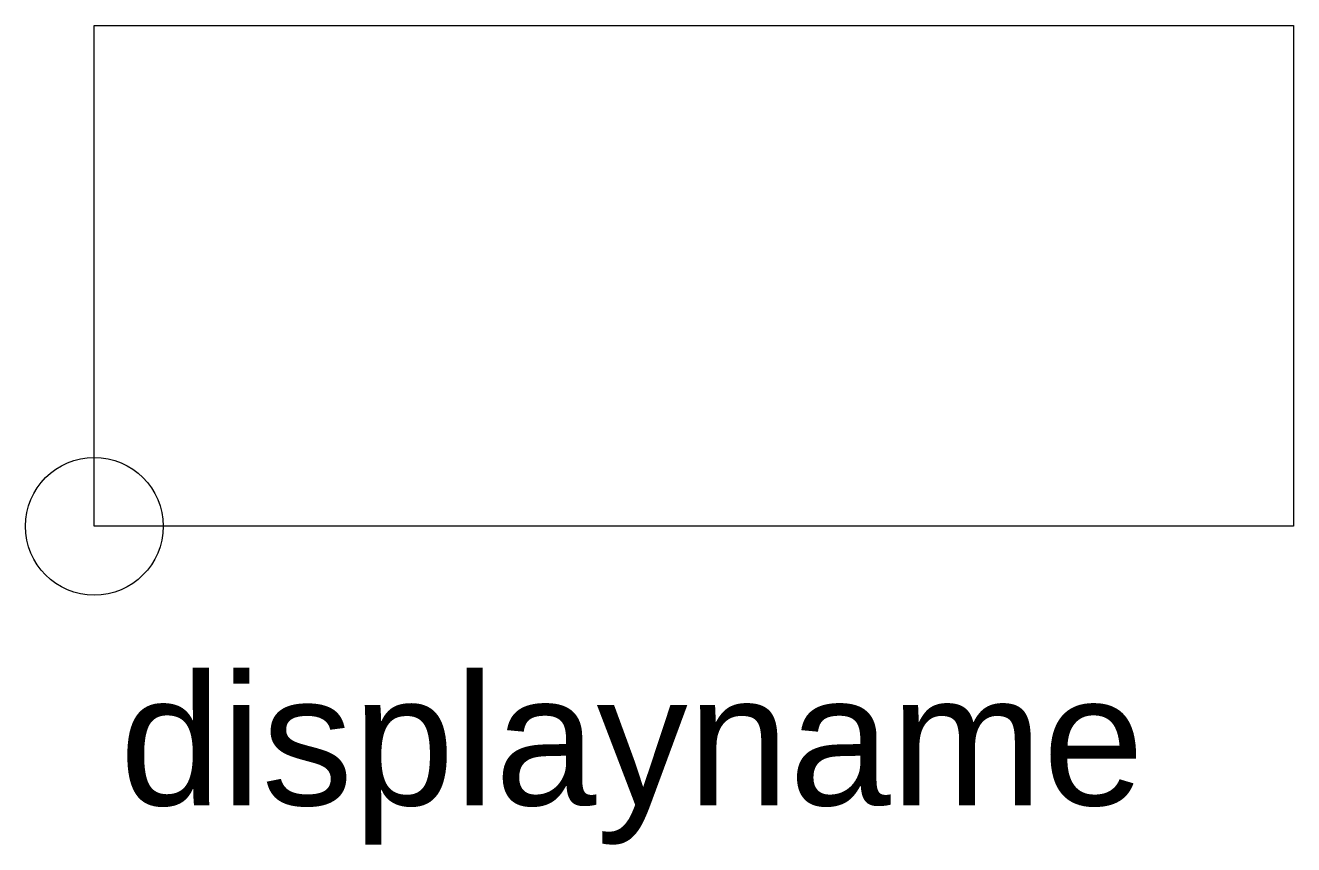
# Model space of a CAD drawing. Header units: inches. Extents: x -0.53 to 9.18, y -4.35 to 1.92.
import ezdxf

# ---------------------------------------------------------------- set-up
doc = ezdxf.new("R2010")
doc.units = ezdxf.units.IN
doc.header["$MEASUREMENT"] = 0
doc.layers.add('_BCAD-MARKNUMBERS', color=7, linetype='Continuous')
doc.styles.get("Standard").update_dxf_attribs({"font": 'arial.ttf'})

msp = doc.modelspace()

# ---------------------------------------------------------------- linework, layer by layer
msp.add_lwpolyline([(0, 1.9172), (9.18, 1.9172), (9.18, -1.9172), (0, -1.9172)], close=True)
msp.add_circle((0, -1.9172), 0.5273)

# ---------------------------------------------------------------- texts
at = {"layer": '_BCAD-MARKNUMBERS'}
msp.add_attdef('displayname', (0.1944, -4.0527, 0.45), 'demoRectangle', height=1, dxfattribs=at)

doc.saveas('drawing.dxf')
